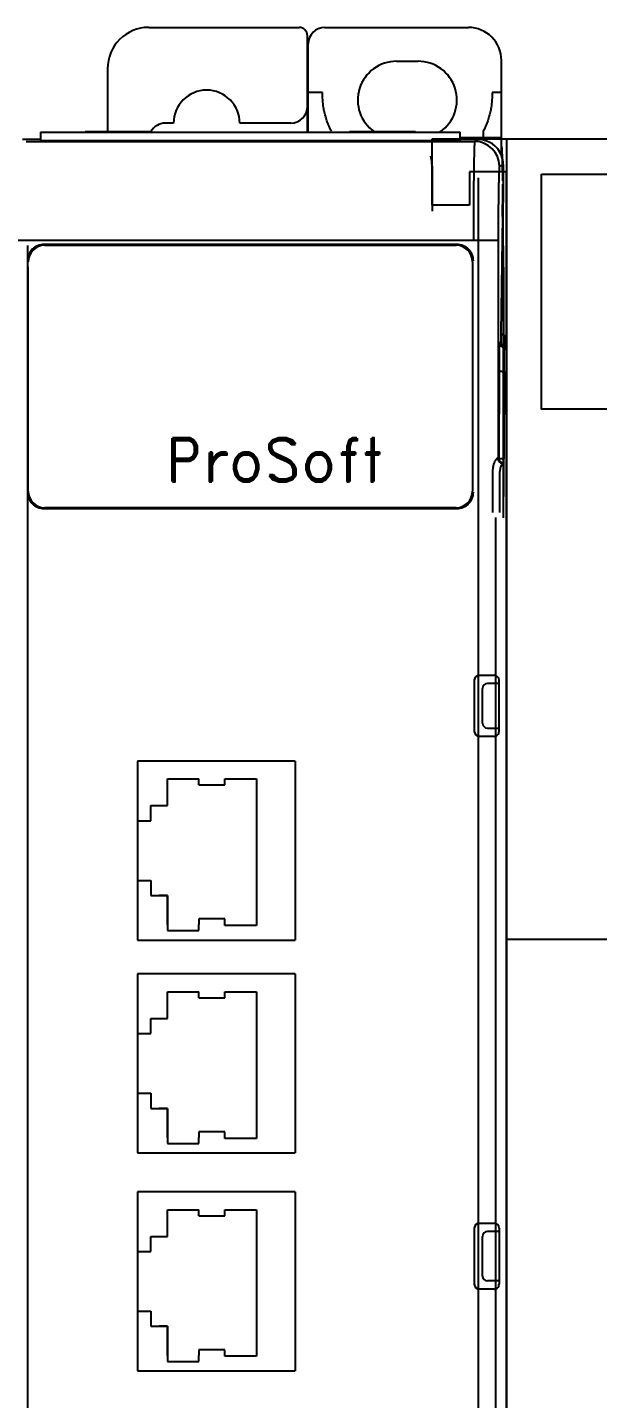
# Model space of a CAD drawing. Header units: inches. Extents: x -38 to 199, y -310 to 64.
# Drawn here: x 96.48 to 97.839, y 55.366 to 58.637 of the extents above; entities that cross this region are included whole.
import ezdxf
from ezdxf.enums import TextEntityAlignment as Align

# ---------------------------------------------------------------- set-up
doc = ezdxf.new("R2010")
doc.units = ezdxf.units.IN
doc.header["$MEASUREMENT"] = 0
doc.layers.add('PLC', color=7, linetype='Continuous')
doc.styles.add('ROMAND', font='ROMAND')

# ---------------------------------------------------------------- blocks, each defined once
blk = doc.blocks.new('24VPS')
at = {"layer": 'PLC', "color": 7, "linetype": 'Continuous'}
for p, q in [((176.634, -64.8291), (176.634, -64.6716)), ((176.634, -64.6716), (177.067, -64.6716)), ((176.634, -64.6716), (177.067, -64.6716)), ((176.634, -64.6716), (176.8111, -64.6716)), ((176.634, -64.8291), (176.634, -64.6716)), ((176.634, -64.8291), (176.634, -64.6716)), ((176.634, -64.6716), (176.8111, -64.6716)), ((176.634, -64.8291), (176.634, -64.6716)), ((176.8111, -64.6716), (179.3899, -64.6716)), ((176.8111, -64.6716), (176.8111, -69.3173)), ((176.8111, -64.6716), (176.8111, -64.7503)), ((176.8111, -64.6716), (176.8111, -69.3173)), ((176.8111, -64.6716), (179.3899, -64.6716)), ((176.8111, -64.6716), (176.8111, -64.7503)), ((176.6335, -64.7365), (176.6335, -64.844)), ((176.8111, -64.7503), (176.7225, -64.7503)), ((176.7225, -64.7503), (176.7225, -64.8291)), ((176.7225, -64.7503), (176.7225, -64.8291)), ((176.7225, -64.7503), (176.7225, -64.8291)), ((176.8111, -64.7503), (176.7225, -64.7503)), ((176.8111, -64.7503), (176.7225, -64.7503)), ((176.8111, -64.7503), (176.7225, -64.7503)), ((176.7225, -64.7503), (176.7225, -64.8291)), ((176.8111, -66.3645), (176.8111, -64.7503)), ((176.8111, -66.3645), (176.8111, -64.7503)), ((176.8111, -69.2222), (176.8111, -64.7667)), ((176.7225, -64.8291), (176.634, -64.8291)), ((176.7225, -64.8291), (176.634, -64.8291)), ((176.7225, -64.8291), (176.634, -64.8291)), ((176.7225, -64.8291), (176.634, -64.8291)), ((176.8111, -67.7425), (176.8111, -66.3645))]:
    blk.add_line(p, q, dxfattribs=at)
blk.add_lwpolyline([(176.8948, -64.7553), (179.3062, -64.7553), (179.3062, -65.3163), (176.8948, -65.3163)], close=True, dxfattribs=at)
blk.add_lwpolyline([(179.3899, -66.5811), (176.8111, -66.5811)], dxfattribs=at)
for centre, radius, start, end in [((176.574, -64.7312), 0.0595, 2.7878, 17.9645), ((176.5743, -64.7365), 0.0593, 5.0911, 8.4068), ((176.575, -64.7364), 0.0585, 0.01, 5.0965)]:
    blk.add_arc(centre, radius, start, end, dxfattribs=at)

msp = doc.modelspace()

# ---------------------------------------------------------------- linework, layer by layer
at = {"linetype": 'Continuous'}
for p, q in [((96.76956, 58.63673), (97.12782, 58.63673)), ((97.14751, 58.38811), (97.14751, 58.61705)), ((97.18885, 58.63673), (97.53137, 58.63673)), ((97.14948, 58.38811), (97.14948, 58.59736)), ((97.36011, 58.55602), (97.41129, 58.55602)), ((97.61011, 58.33117), (97.61011, 58.55799)), ((96.67113, 58.53831), (96.67113, 58.38811)), ((97.18384, 58.48122), (97.14948, 58.48122)), ((97.61011, 58.48122), (97.58756, 58.48122)), ((96.61798, 58.38811), (96.77546, 58.38811)), ((96.82861, 58.40839), (96.80893, 58.40839)), ((97.10814, 58.40839), (96.98609, 58.40839)), ((97.2479, 58.38811), (97.40538, 58.38811)), ((97.5668, 58.38919), (97.5668, 58.37295)), ((96.51168, 58.36902), (96.46838, 58.36902)), ((96.47707, 58.36467), (97.54629, 58.36467)), ((96.51168, 58.38667), (96.51168, 58.36685)), ((96.51168, 58.38667), (97.51168, 58.38667)), ((96.51168, 58.36685), (97.51168, 58.36685)), ((97.51168, 58.36685), (97.51168, 58.38667)), ((97.61011, 58.37295), (97.51168, 58.37295)), ((97.55499, 58.36902), (97.51168, 58.36902)), ((97.55499, 58.36902), (97.54629, 58.36467)), ((97.60534, 58.30561), (97.61404, 58.30997)), ((97.61404, 58.30997), (97.61404, 58.2194)), ((97.54398, 58.283), (97.5439, 58.27504)), ((97.55499, 53.82265), (97.55499, 58.27816)), ((97.54362, 58.24361), (97.54353, 58.23041)), ((97.61404, 58.2194), (97.61338, 58.21907)), ((97.61377, 58.21681), (97.61376, 58.2179)), ((97.61392, 58.18765), (97.61377, 58.21681)), ((97.61228, 58.18546), (97.60899, 57.90804)), ((97.60228, 58.12846), (96.42109, 58.12846)), ((97.60228, 58.12846), (97.60228, 57.60917)), ((96.48019, 58.11665), (96.48019, 57.46744)), ((97.50381, 58.11902), (96.51956, 58.11902)), ((96.52152, 58.11705), (97.50184, 58.11705)), ((97.61409, 58.11594), (97.61409, 57.46674)), ((96.48218, 57.51862), (96.48218, 58.06587)), ((97.54121, 58.07768), (97.54121, 57.53043)), ((97.61608, 57.51792), (97.61608, 58.06516)), ((97.6057, 57.88476), (97.60823, 57.88476)), ((97.62003, 57.87295), (97.62033, 57.87634)), ((97.62033, 57.87634), (97.62059, 57.88618)), ((97.60437, 57.81761), (97.60394, 57.60917)), ((97.61618, 57.81613), (97.61575, 57.60787)), ((97.60114, 57.60917), (97.60394, 57.60917)), ((97.61575, 57.59736), (97.61575, 57.60787)), ((97.58883, 57.57767), (97.58883, 57.47925)), ((97.6062, 57.47925), (97.6062, 57.57768)), ((97.61272, 57.59736), (97.61086, 57.59443)), ((96.51956, 57.48909), (97.50381, 57.48909)), ((97.50184, 57.49106), (96.52152, 57.49106)), ((96.48019, 57.46744), (96.48019, 53.74947)), ((97.55499, 53.98319), (97.55499, 57.46744)), ((97.55499, 57.09099), (97.55499, 57.46521)), ((97.55503, 53.825), (97.55503, 57.46674)), ((97.59618, 57.46744), (97.59618, 53.98319)), ((97.54539, 57.07938), (97.54539, 56.95734)), ((97.5572, 57.09119), (97.59263, 57.09119)), ((97.60444, 56.95734), (97.60444, 57.07938)), ((97.56507, 56.97702), (97.56507, 57.0597)), ((97.60444, 57.07151), (97.57688, 57.07151)), ((97.57688, 56.96521), (97.60444, 56.96521)), ((97.55499, 55.7839), (97.55499, 56.94573)), ((97.59263, 56.94552), (97.5572, 56.94552)), ((97.11862, 56.88665), (96.74271, 56.88665)), ((96.74271, 56.88665), (96.74271, 56.45965)), ((97.11862, 56.88665), (97.11862, 56.45966)), ((96.81364, 56.78022), (96.81364, 56.84379)), ((96.81364, 56.84379), (96.88885, 56.84379)), ((96.88885, 56.83), (96.88885, 56.84379)), ((96.88885, 56.83), (96.95068, 56.83)), ((96.95068, 56.83), (96.95068, 56.84379)), ((96.95068, 56.84379), (97.02589, 56.84379)), ((97.02589, 56.84379), (97.0259, 56.49449)), ((96.77402, 56.74435), (96.77402, 56.78022)), ((96.77402, 56.78022), (96.81364, 56.78022)), ((96.74271, 56.74435), (96.77402, 56.74435)), ((96.74271, 56.60195), (96.77403, 56.60195)), ((96.77403, 56.60195), (96.77403, 56.56609)), ((96.77403, 56.56609), (96.81364, 56.56609)), ((96.81364, 56.56609), (96.79383, 56.56609)), ((96.81364, 56.50252), (96.81364, 56.56609)), ((96.81364, 56.56609), (96.81364, 56.48244)), ((96.81364, 56.49636), (96.81364, 56.50252)), ((96.95068, 56.51015), (96.88885, 56.51015)), ((96.88885, 56.51015), (96.88885, 56.49636)), ((96.88885, 56.48244), (96.88885, 56.49636)), ((96.95068, 56.49449), (96.95068, 56.51015)), ((97.0259, 56.49449), (96.95068, 56.49449)), ((96.74271, 56.45965), (97.11862, 56.45966)), ((96.81364, 56.48244), (96.88885, 56.48244)), ((97.11862, 56.37865), (96.74271, 56.37865)), ((96.74271, 56.37865), (96.74271, 55.95165)), ((97.11862, 56.37865), (97.11862, 55.95165)), ((96.81364, 56.27221), (96.81364, 56.33578)), ((96.81364, 56.33578), (96.88885, 56.33578)), ((96.88885, 56.322), (96.88885, 56.33578)), ((96.95068, 56.322), (96.95068, 56.33579)), ((96.95068, 56.33579), (97.0259, 56.33579)), ((97.0259, 56.33579), (97.0259, 55.98649)), ((96.88885, 56.322), (96.95068, 56.322)), ((96.77403, 56.23635), (96.77403, 56.27221)), ((96.77403, 56.27221), (96.81364, 56.27221)), ((96.74271, 56.23635), (96.77403, 56.23635)), ((96.74271, 56.09395), (96.77403, 56.09395)), ((96.77403, 56.09395), (96.77403, 56.05809)), ((96.77403, 56.05809), (96.81364, 56.05809)), ((96.81364, 56.05809), (96.79384, 56.05809)), ((96.81364, 55.99452), (96.81364, 56.05809)), ((96.81364, 56.05809), (96.81364, 55.97444)), ((96.95069, 56.00215), (96.88886, 56.00214)), ((96.88886, 56.00214), (96.88886, 55.98836)), ((96.95069, 55.98649), (96.95069, 56.00215)), ((96.81364, 55.98836), (96.81364, 55.99452)), ((96.81364, 55.97444), (96.88886, 55.97444)), ((96.88886, 55.97444), (96.88886, 55.98836)), ((97.0259, 55.98649), (96.95069, 55.98649)), ((96.74271, 55.95165), (97.11862, 55.95165)), ((97.11863, 55.85869), (96.74272, 55.85869)), ((96.74272, 55.85869), (96.74272, 55.43169)), ((97.11863, 55.85869), (97.11863, 55.43169)), ((96.81365, 55.75225), (96.81365, 55.81582)), ((96.81365, 55.81582), (96.88886, 55.81582)), ((96.88886, 55.80204), (96.88886, 55.81582)), ((96.95069, 55.80204), (96.95069, 55.81583)), ((96.95069, 55.81583), (97.0259, 55.81583)), ((97.0259, 55.81583), (97.02591, 55.46653)), ((96.88886, 55.80204), (96.95069, 55.80204)), ((97.54539, 55.7723), (97.54539, 55.63844)), ((97.5572, 55.78411), (97.59263, 55.78411)), ((96.77404, 55.71639), (96.77404, 55.75225)), ((96.77404, 55.75225), (96.81365, 55.75225)), ((97.56507, 55.65812), (97.56507, 55.75261)), ((97.60444, 55.76442), (97.57688, 55.76442)), ((96.74272, 55.71639), (96.77404, 55.71639)), ((97.60444, 55.64631), (97.57688, 55.64631)), ((97.55499, 54.465), (97.55499, 55.62684)), ((97.59263, 55.62663), (97.5572, 55.62663)), ((96.74272, 55.57399), (96.77404, 55.57399)), ((96.77404, 55.57399), (96.77404, 55.53813)), ((96.77404, 55.53813), (96.81365, 55.53813)), ((96.81365, 55.53813), (96.79384, 55.53813)), ((96.81365, 55.47456), (96.81365, 55.53813)), ((96.81365, 55.53813), (96.81365, 55.45448)), ((96.95069, 55.48219), (96.88886, 55.48218)), ((96.88886, 55.48218), (96.88886, 55.4684)), ((96.95069, 55.46653), (96.95069, 55.48219)), ((96.81365, 55.4684), (96.81365, 55.47456)), ((96.81365, 55.45448), (96.88886, 55.45448)), ((96.88886, 55.45448), (96.88886, 55.4684)), ((97.02591, 55.46653), (96.95069, 55.46653)), ((96.74272, 55.43169), (97.11863, 55.43169))]:
    msp.add_line(p, q, dxfattribs=at)
msp.add_line((97.60444, 55.7723), (97.60444, 55.63844))
for points in [[(96.74271, 56.74435), (96.74271, 56.60195)], [(96.74271, 56.23635), (96.74271, 56.09395)], [(96.74272, 55.71639), (96.74272, 55.57399)]]:
    msp.add_lwpolyline(points, dxfattribs=at)
for centre, radius, start, end in [((96.76956, 58.53831), 0.09843, 90, 180), ((97.12782, 58.61705), 0.01969, 0, 90), ((97.18885, 58.59736), 0.03937, 90, 180), ((97.53137, 58.55799), 0.07874, 0, 90), ((97.36011, 58.4635), 0.09252, 90, 235.17732), ((97.41129, 58.4635), 0.09252, 304.82253, 90), ((96.90735, 58.40839), 0.07874, 0, 180), ((97.10814, 58.44776), 0.03937, 270, 0), ((96.80893, 58.36902), 0.03937, 90, 150.75074), ((97.54628, 58.30561), 0.05906, 0.00521, 89.98641), ((107.62463, 58.17081), 10.08127, 179.407572, 179.58624), ((86.25045, 58.14706), 11.36353, 0.357184, 0.58221), ((114.08347, 58.1297), 16.54025, 179.651135, 180.004321), ((80.30614, 58.11591), 17.30793, 0.000117, 0.23749), ((96.51956, 58.07965), 0.03937, 90, 180.20461), ((96.52152, 58.07768), 0.03937, 90, 180), ((97.50184, 58.07768), 0.03937, 0, 90), ((97.50381, 58.07965), 0.03937, 359.75716, 90), ((96.03259, 57.91541), 1.58827, 358.94531, 359.49432), ((97.61751, 57.88476), 0.01181, 179.99628, 269.9952), ((97.62003, 57.88476), 0.01181, 180.07853, 269.9991), ((97.61409, 57.60908), 0.01172, 179.99226, 269.97929), ((97.61575, 57.60917), 0.01181, 179.99928, 269.99768), ((96.51956, 57.52846), 0.03937, 179.76972, 270), ((96.52152, 57.53043), 0.03937, 180, 270), ((97.50184, 57.53043), 0.03937, 270, 360), ((97.50381, 57.52846), 0.03937, 270, 0.28186), ((97.5572, 57.07938), 0.01181, 90, 180), ((97.59263, 57.07938), 0.01181, 0, 90), ((97.57688, 57.0597), 0.01181, 90, 180), ((97.5572, 56.95734), 0.01181, 180, 270), ((97.57688, 56.97702), 0.01181, 180, 270), ((97.59263, 56.95734), 0.01181, 270, 0.00596), ((97.5572, 55.7723), 0.01181, 90, 180), ((97.59263, 55.7723), 0.01181, 0, 90), ((97.57688, 55.75261), 0.01181, 90, 180), ((97.57688, 55.65812), 0.01181, 180, 270), ((97.5572, 55.63844), 0.01181, 180, 270), ((97.59263, 55.63844), 0.01181, 270, 0.00596)]:
    msp.add_arc(centre, radius, start, end, dxfattribs=at)
for major_axis, start_param, end_param in [((0.05283, 0.02641), -0.0963613, 1.107103), ((-0.05283, -0.02641), 2.6780517, 3.0452314)]:
    msp.add_ellipse((97.55498, 58.30996), major_axis=major_axis, ratio=0.9998096, start_param=start_param, end_param=end_param, dxfattribs=at)
for points, knots in [([(97.20465, 58.38918), (97.20276, 58.39277), (97.19924, 58.40007), (97.19475, 58.4113), (97.19102, 58.42271), (97.18802, 58.43425), (97.18577, 58.44591), (97.18379, 58.46154), (97.18349, 58.47337), (97.18384, 58.48122)], [0, 0, 0, 0, 0.1277078, 0.2543284, 0.3800262, 0.5049116, 0.6291772, 0.7530484, 1, 1, 1, 1]), ([(97.58756, 58.48122), (97.58791, 58.47337), (97.58762, 58.46154), (97.58566, 58.44591), (97.5834, 58.43425), (97.58039, 58.42271), (97.57665, 58.4113), (97.57216, 58.40007), (97.56864, 58.39277), (97.56674, 58.38918)], [0, 0, 0, 0, 0.2469443, 0.3708093, 0.4950729, 0.6199617, 0.7456644, 0.8722886, 1, 1, 1, 1]), ([(97.54629, 58.36467), (97.54628, 58.36466), (97.54624, 58.36461), (97.54621, 58.36452), (97.54617, 58.36439), (97.54611, 58.36413), (97.54604, 58.3637), (97.54596, 58.36307), (97.54588, 58.36227), (97.5458, 58.3613), (97.54572, 58.36017), (97.54564, 58.35888), (97.54556, 58.35743), (97.54545, 58.35517), (97.54532, 58.35195), (97.54516, 58.34761), (97.54502, 58.34266), (97.54487, 58.3371), (97.54473, 58.33096), (97.54459, 58.32425), (97.54446, 58.31699), (97.54433, 58.30919), (97.54416, 58.2978), (97.54405, 58.28902), (97.54398, 58.283)], [0, 0, 0, 0, 0.000774, 0.0019824, 0.0036669, 0.0058416, 0.0116809, 0.0195197, 0.0293607, 0.041202, 0.0550399, 0.0708694, 0.0886848, 0.1084739, 0.1539022, 0.2070118, 0.2676588, 0.3356956, 0.4109284, 0.4931263, 0.5820574, 0.677489, 0.7791588, 1, 1, 1, 1]), ([(97.61331, 58.27054), (97.61324, 58.27655), (97.61313, 58.28533), (97.61296, 58.29671), (97.61283, 58.3045), (97.6127, 58.31176), (97.61256, 58.31847), (97.61242, 58.32461), (97.61228, 58.33016), (97.61213, 58.33511), (97.61197, 58.33944), (97.61184, 58.34266), (97.61173, 58.34492), (97.61165, 58.34637), (97.61157, 58.34766), (97.61149, 58.34879), (97.61141, 58.34975), (97.61133, 58.35055), (97.61125, 58.35119), (97.61118, 58.35161), (97.61112, 58.35187), (97.61108, 58.352), (97.61105, 58.35209), (97.61101, 58.35214), (97.611, 58.35215)], [0, 0, 0, 0, 0.2208485, 0.32252, 0.4179522, 0.5068833, 0.5890807, 0.6643124, 0.7323478, 0.7929933, 0.8461015, 0.8915285, 0.9113169, 0.9291317, 0.9449607, 0.9587982, 0.9706392, 0.98048, 0.9883187, 0.994158, 0.9963327, 0.9980173, 0.9992258, 1, 1, 1, 1]), ([(97.60534, 58.30561), (97.60531, 58.3056), (97.60525, 58.3055), (97.60518, 58.3053), (97.6051, 58.30499), (97.60503, 58.30459), (97.60496, 58.30407), (97.60488, 58.30346), (97.60481, 58.30274), (97.60471, 58.30157), (97.60458, 58.29986), (97.60444, 58.29749), (97.6043, 58.29472), (97.60416, 58.29156), (97.60402, 58.28801), (97.60389, 58.28407), (97.60376, 58.27977), (97.60358, 58.27333), (97.60338, 58.26443), (97.60316, 58.2528), (97.60296, 58.23998), (97.60278, 58.2261), (97.60263, 58.21129), (97.6025, 58.19569), (97.6024, 58.17945), (97.6023, 58.15697), (97.60228, 58.13992), (97.60228, 58.12846)], [0, 0, 0, 0, 0.0006655, 0.0018511, 0.0036033, 0.0059341, 0.0088473, 0.0123444, 0.0164253, 0.0210898, 0.0321655, 0.0455505, 0.0612049, 0.0790873, 0.0991558, 0.1213666, 0.1456645, 0.1719899, 0.2304837, 0.2963251, 0.3688715, 0.4474444, 0.5312687, 0.6195313, 0.7114141, 0.8060936, 1, 1, 1, 1]), ([(97.61228, 58.18546), (97.61231, 58.1879), (97.61237, 58.19254), (97.61247, 58.19818), (97.61255, 58.2023), (97.61262, 58.20507), (97.61269, 58.20761), (97.61276, 58.20991), (97.61283, 58.21197), (97.6129, 58.21377), (97.61298, 58.21532), (97.61304, 58.21644), (97.6131, 58.2172), (97.61314, 58.21767), (97.61318, 58.21808), (97.61321, 58.21841), (97.61325, 58.21867), (97.61329, 58.21887), (97.61333, 58.21899), (97.61336, 58.21906), (97.61338, 58.21907)], [0, 0, 0, 0, 0.2175454, 0.4136626, 0.502583, 0.5849738, 0.6605694, 0.7291049, 0.7903282, 0.8440389, 0.89005, 0.9281763, 0.9442284, 0.9582576, 0.9702583, 0.9802265, 0.9881608, 0.9940666, 0.9979699, 1, 1, 1, 1]), ([(97.60899, 57.90804), (97.60897, 57.90633), (97.60893, 57.9031), (97.60885, 57.89852), (97.60878, 57.89506), (97.60871, 57.8926), (97.60866, 57.891), (97.60861, 57.88957), (97.60856, 57.88833), (97.60851, 57.88727), (97.60846, 57.8864), (97.60841, 57.88579), (97.60837, 57.8854), (97.60834, 57.88517), (97.60831, 57.885), (97.60829, 57.88488), (97.60826, 57.8848), (97.60824, 57.88476), (97.60823, 57.88476)], [0, 0, 0, 0, 0.2190388, 0.4165926, 0.5890767, 0.6649496, 0.7335865, 0.794768, 0.8482754, 0.8938919, 0.9314501, 0.9608602, 0.9724864, 0.9820496, 0.9895461, 0.9949811, 0.9983902, 1, 1, 1, 1]), ([(97.60899, 57.90804), (97.609, 57.9076), (97.60919, 57.90669), (97.60992, 57.90543), (97.61106, 57.90429), (97.61254, 57.9033), (97.61432, 57.90249), (97.61635, 57.90188), (97.61853, 57.9015), (97.62004, 57.9014), (97.6208, 57.9014)], [0, 0, 0, 0, 0.0889129, 0.1853735, 0.2932878, 0.414248, 0.5479021, 0.692335, 0.8445755, 1, 1, 1, 1]), ([(97.6057, 57.88476), (97.60569, 57.88476), (97.60566, 57.88474), (97.60562, 57.88463), (97.60557, 57.8844), (97.60551, 57.88401), (97.60545, 57.88346), (97.60539, 57.88276), (97.60534, 57.88191), (97.60528, 57.88091), (97.60522, 57.87976), (97.60517, 57.87846), (97.60509, 57.87645), (97.605, 57.87358), (97.6049, 57.86975), (97.60481, 57.86542), (97.60472, 57.86062), (97.60464, 57.85539), (97.60457, 57.84978), (97.60451, 57.84382), (97.60446, 57.83757), (97.60441, 57.8288), (97.60438, 57.82212), (97.60437, 57.81761)], [0, 0, 0, 0, 0.000536, 0.0015219, 0.0051372, 0.0110236, 0.0191903, 0.0296302, 0.0423316, 0.0572803, 0.0744473, 0.0937897, 0.1152636, 0.1644301, 0.2215869, 0.2862608, 0.3578859, 0.4358925, 0.5196673, 0.6085449, 0.7018554, 0.798836, 1, 1, 1, 1]), ([(97.61618, 57.81613), (97.61619, 57.81994), (97.61622, 57.82736), (97.6163, 57.83647), (97.61638, 57.84335), (97.61645, 57.8481), (97.61653, 57.85253), (97.61662, 57.85659), (97.61671, 57.86025), (97.61681, 57.86349), (97.6169, 57.86592), (97.61698, 57.86762), (97.61703, 57.86872), (97.61709, 57.86969), (97.61715, 57.87054), (97.6172, 57.87126), (97.61726, 57.87185), (97.61732, 57.87231), (97.61738, 57.87265), (97.61743, 57.87284), (97.61747, 57.87293), (97.6175, 57.87295), (97.61751, 57.87295)], [0, 0, 0, 0, 0.2011001, 0.3913273, 0.480187, 0.5639497, 0.6419447, 0.7135584, 0.7782219, 0.8353698, 0.8845281, 0.9059993, 0.9253409, 0.9425095, 0.957463, 0.9701713, 0.9806212, 0.9888027, 0.9947124, 0.9983692, 0.9993943, 1, 1, 1, 1]), ([(97.60437, 57.81761), (97.60438, 57.81756), (97.60445, 57.81744), (97.60466, 57.8173), (97.60495, 57.81717), (97.60536, 57.81704), (97.60586, 57.81691), (97.60671, 57.81674), (97.608, 57.81655), (97.60976, 57.81637), (97.61252, 57.81619), (97.61469, 57.81613), (97.61618, 57.81613)], [0, 0, 0, 0, 0.0134114, 0.0328323, 0.0598512, 0.0949007, 0.1380015, 0.1888393, 0.3119964, 0.4603997, 0.6288581, 1, 1, 1, 1]), ([(97.60114, 57.60917), (97.60091, 57.60917), (97.60039, 57.60901), (97.59959, 57.60853), (97.59867, 57.60778), (97.59766, 57.60675), (97.59657, 57.60544), (97.59545, 57.60383), (97.59435, 57.60194), (97.59328, 57.5998), (97.59229, 57.59744), (97.5914, 57.5949), (97.59064, 57.59222), (97.58978, 57.58846), (97.58909, 57.5836), (97.58887, 57.57965), (97.58883, 57.57767)], [0, 0, 0, 0, 0.0192449, 0.0452269, 0.0786889, 0.1197572, 0.1682052, 0.2237986, 0.2861552, 0.3542846, 0.4270805, 0.5035371, 0.5828805, 0.664358, 0.8310291, 1, 1, 1, 1]), ([(97.60114, 57.60917), (97.60114, 57.60764), (97.60173, 57.60455), (97.6043, 57.60062), (97.60815, 57.59798), (97.61121, 57.59736), (97.61272, 57.59736)], [0, 0, 0, 0, 0.2522051, 0.5030596, 0.7521802, 1, 1, 1, 1]), ([(97.60394, 57.60917), (97.60395, 57.60912), (97.60403, 57.60902), (97.60423, 57.6089), (97.60452, 57.60878), (97.60493, 57.60867), (97.60543, 57.60855), (97.60628, 57.6084), (97.60757, 57.60824), (97.60933, 57.60808), (97.61133, 57.60796), (97.6135, 57.60789), (97.61499, 57.60787), (97.61575, 57.60787)], [0, 0, 0, 0, 0.01224, 0.0309216, 0.0574889, 0.0922797, 0.135262, 0.1860845, 0.3094353, 0.4582456, 0.627302, 0.8105464, 1, 1, 1, 1]), ([(97.61086, 57.59443), (97.61027, 57.59345), (97.60906, 57.59118), (97.60785, 57.58804), (97.60705, 57.5851), (97.60659, 57.5827), (97.60631, 57.58021), (97.60623, 57.57852), (97.60621, 57.57768)], [0, 0, 0, 0, 0.1942189, 0.4383364, 0.5728262, 0.7126291, 0.8557454, 1, 1, 1, 1])]:
    msp.add_open_spline(points, degree=3, knots=knots, dxfattribs=at)

# ---------------------------------------------------------------- block references
msp.add_blockref('24VPS', (-79.1889, 123.0422))

# ---------------------------------------------------------------- texts
at = {"linetype": 'Continuous', "style": 'ROMAND'}
msp.add_text('ProSoft', height=0.103516, rotation=0.00034, dxfattribs=at).set_placement((97.06812, 57.55346), align=Align.CENTER)

doc.saveas('drawing.dxf')
